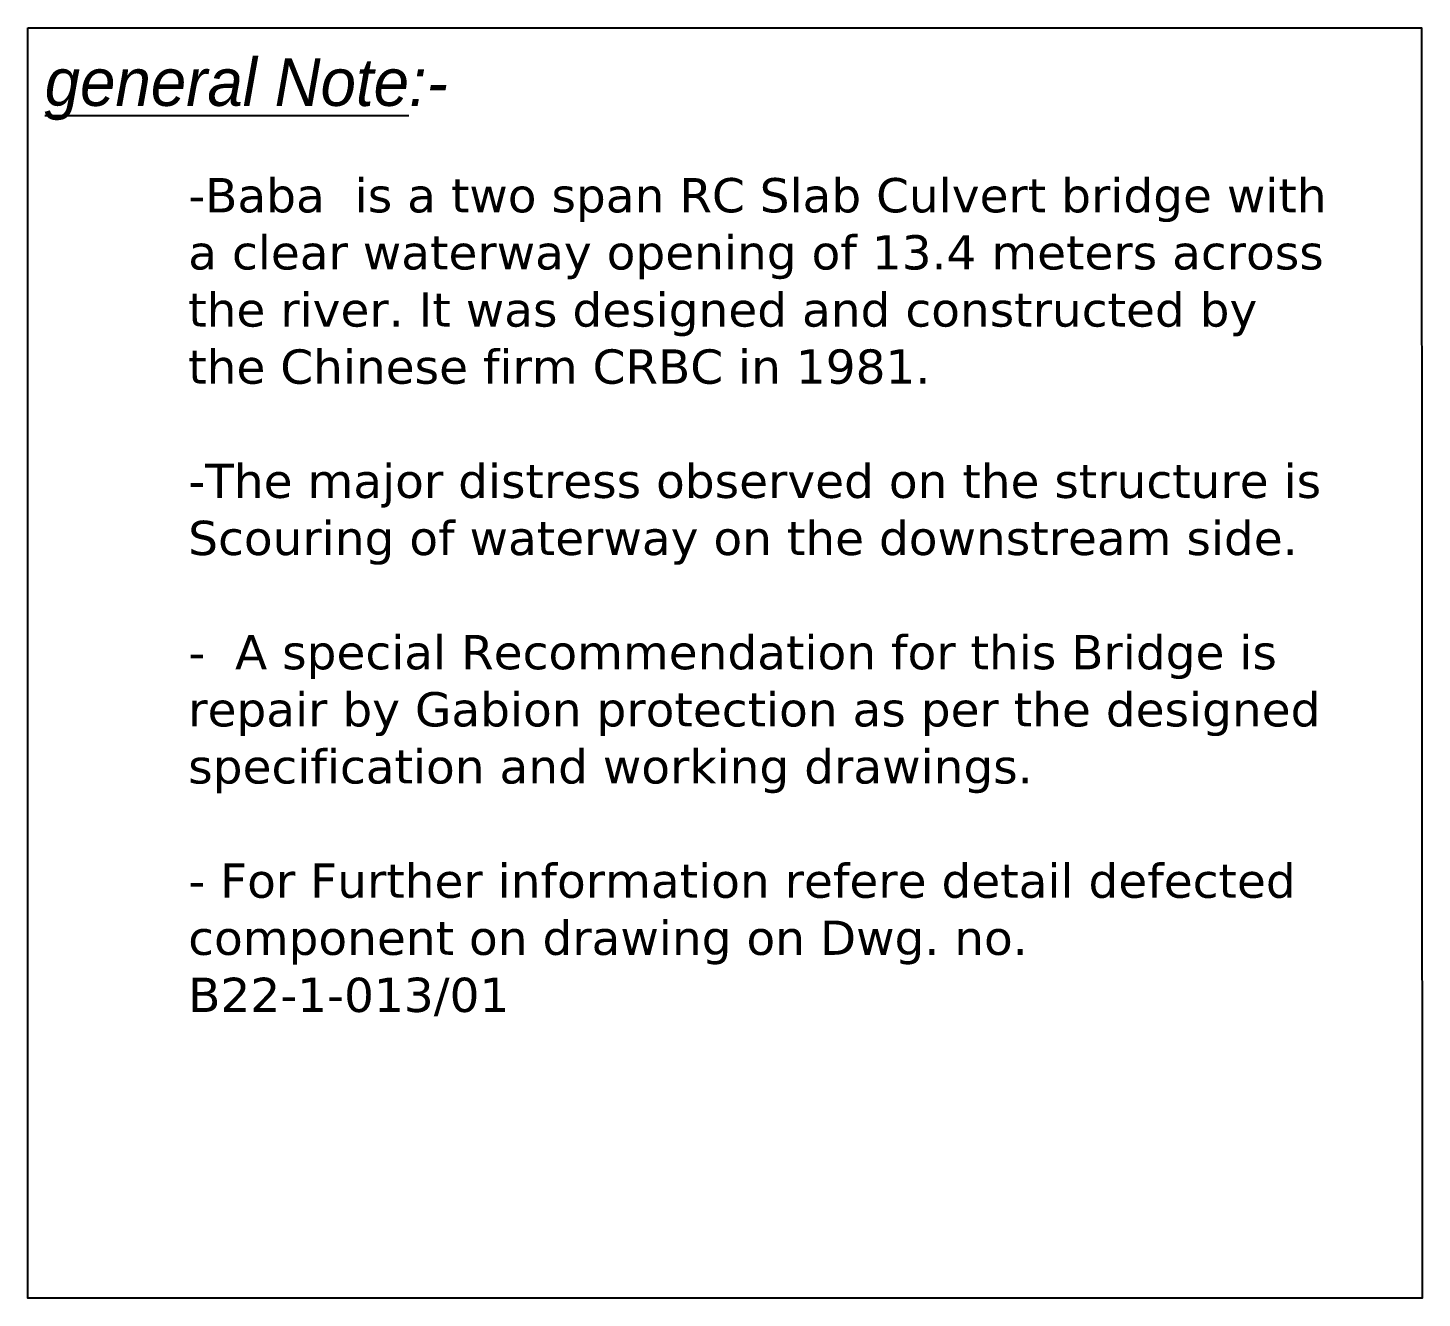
# Model space of a CAD drawing. Header units: inches. Extents: x 40 to 133.2, y -14.3 to 41.6.
# Drawn here: x 115.99 to 123.31, y -14.28 to -7.6 of the extents above; entities that cross this region are included whole.
import ezdxf

# ---------------------------------------------------------------- set-up
doc = ezdxf.new("R2010")
doc.units = ezdxf.units.IN
doc.header["$MEASUREMENT"] = 0
for name, color, linetype in [('Hatch', 8, 'Continuous'), ('TEXT2', 7, 'Continuous'), ('TEXTS', 7, 'Continuous')]:
    doc.layers.add(name, color=color, linetype=linetype)
doc.styles.add('BETTY', font='verdana.TTF', dxfattribs={"height": 0.18})
doc.styles.add('ROMANT', font='romant.shx')

msp = doc.modelspace()

# ---------------------------------------------------------------- linework, layer by layer
at = {"layer": 'Hatch', "color": 1}
msp.add_lwpolyline([(115.9869, -7.6043), (123.3099, -7.6043), (123.3128, -14.2773), (115.9869, -14.2771)], close=True, dxfattribs=at)

# ---------------------------------------------------------------- texts
at = {"layer": 'TEXT2', "insert": (116.8294, -8.3932), "char_height": 0.18, "width": 6.066111, "attachment_point": 1, "style": 'BETTY'}
msp.add_mtext('-Baba  is a two span RC Slab Culvert bridge with a clear waterway opening of 13.4 meters across the river. It was designed and constructed by the Chinese firm CRBC in 1981. \\P\\P-The major distress observed on the structure is Scouring of waterway on the downstream side. \\P\\P-  A special Recommendation for this Bridge is repair by Gabion protection as per the designed specification and working drawings.\\P\\P- For Further information refere detail defected component on drawing on Dwg. no. B22-1-013/01', dxfattribs=at)
at = {"layer": 'TEXTS', "insert": (116.0752, -7.7642), "char_height": 0.25, "width": 7.903206, "attachment_point": 1, "style": 'ROMANT'}
msp.add_mtext('{\\fAlgerian|b0|i1|c0|p82;\\Lgeneral Note\\l:-}', dxfattribs=at)

doc.saveas('drawing.dxf')
